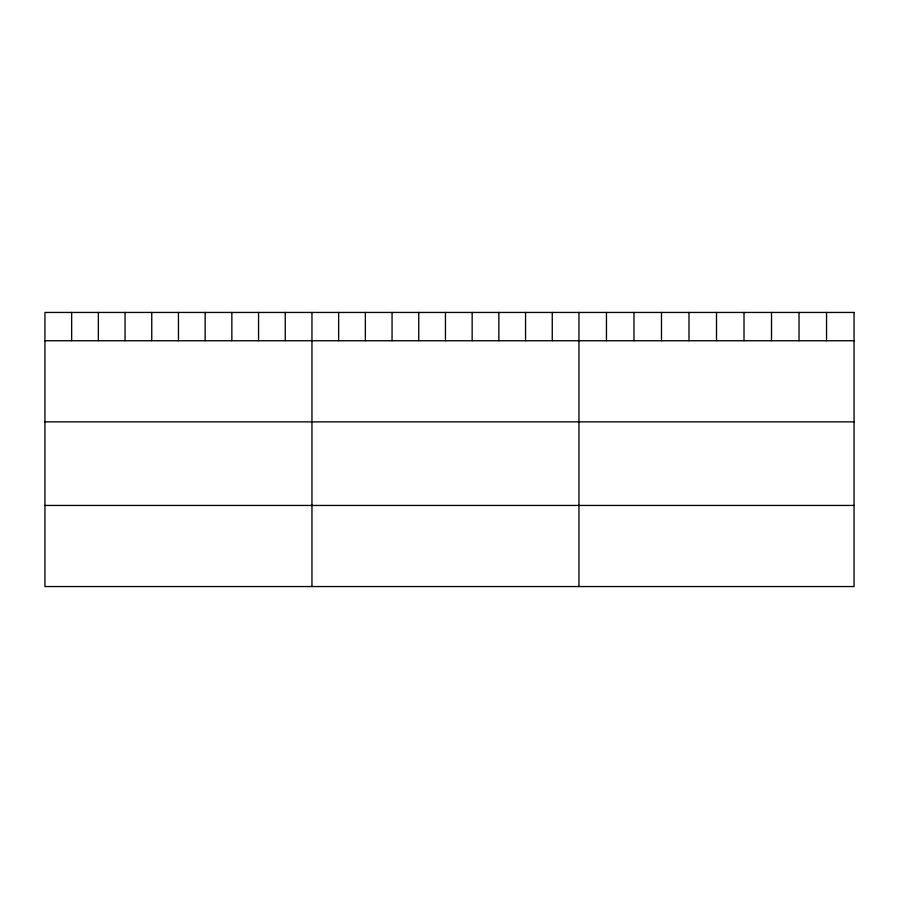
<?xml version="1.0" encoding="UTF-8"?>
<svg xmlns="http://www.w3.org/2000/svg" width="899" height="899" viewBox="0 0 899 899"><rect width="100%" height="100%" fill="white"/><g stroke="black" fill="none" stroke-linecap="round" stroke-linejoin="round"><path stroke-width="1.35" d="M44.95 340.743L854.05 340.743M44.95 421.856L854.05 421.856M44.95 505.44L854.05 505.44M826.541 312.447L826.541 340.743M799.031 312.447L799.031 340.743M771.522 312.447L771.522 340.743M744.012 312.447L744.012 340.743M716.503 312.447L716.503 340.743M688.994 312.447L688.994 340.743M661.484 312.447L661.484 340.743M633.975 312.447L633.975 340.743M606.465 312.447L606.465 340.743M578.956 312.447L578.956 586.553M552.256 312.447L552.256 340.743M525.555 312.447L525.555 340.743M498.855 312.447L498.855 340.743M472.155 312.447L472.155 340.743M445.454 312.447L445.454 340.743M418.754 312.447L418.754 340.743M392.054 312.447L392.054 340.743M365.354 312.447L365.354 340.743M338.653 312.447L338.653 340.743M311.953 312.447L311.953 586.553M285.253 312.447L285.253 340.743M258.552 312.447L258.552 340.743M231.852 312.447L231.852 340.743M205.152 312.447L205.152 340.743M178.452 312.447L178.452 340.743M151.751 312.447L151.751 340.743M125.051 312.447L125.051 340.743M98.351 312.447L98.351 340.743M71.65 312.447L71.65 340.743M854.05 312.447L44.95 312.447L44.95 586.553L854.05 586.553L854.05 312.447"/></g></svg>
